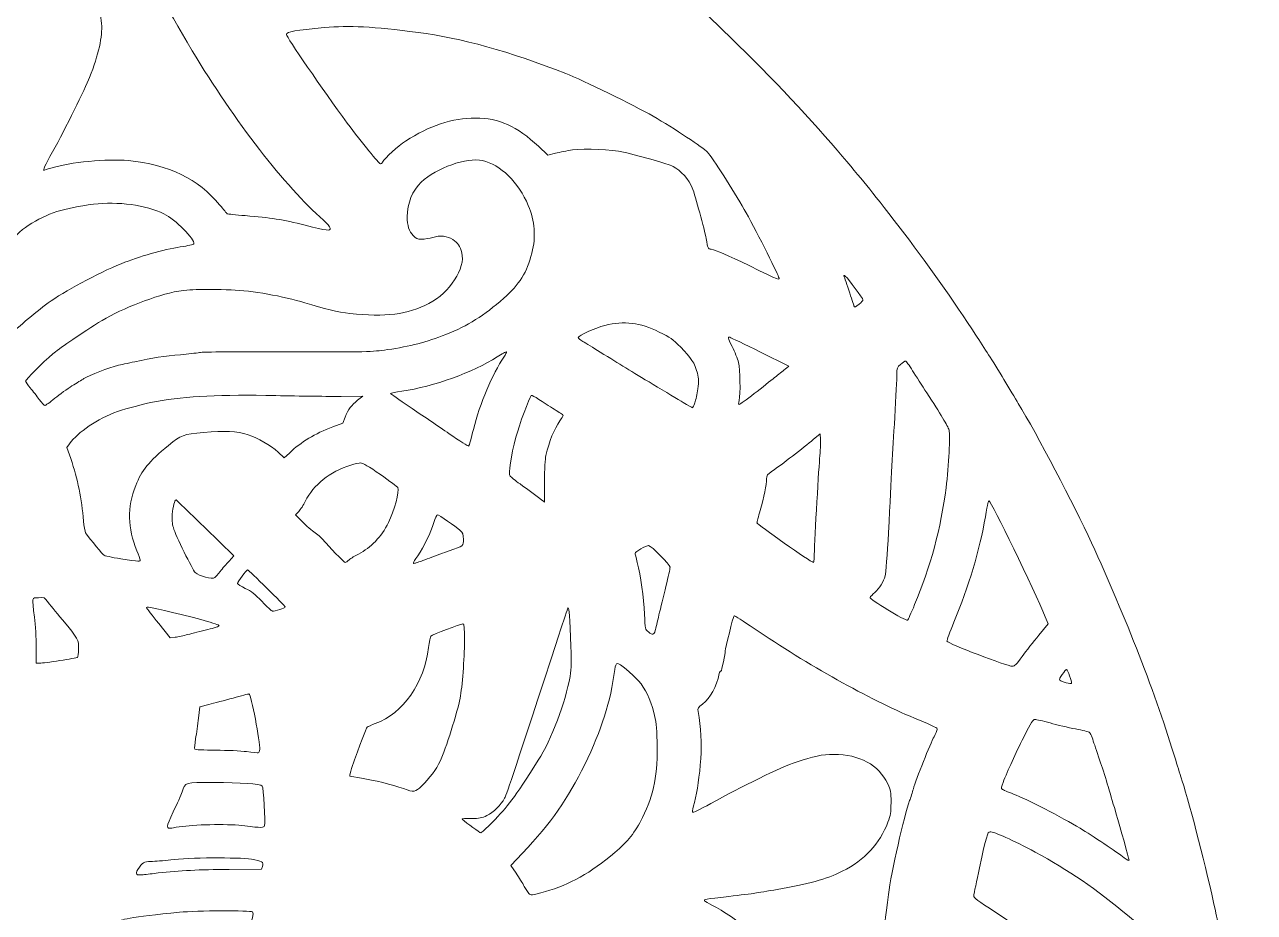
# Model space of a CAD drawing. Header units: inches. Extents: x -41.6 to -30.4, y 24.1 to 25.5.
# Drawn here: x -37.4205 to -36.9311, y 24.958 to 25.3112 of the extents above; entities that cross this region are included whole.
import ezdxf

# ---------------------------------------------------------------- set-up
doc = ezdxf.new("R2010")
doc.units = ezdxf.units.IN
doc.header["$MEASUREMENT"] = 0
doc.layers.add('Baseball', color=7, linetype='Continuous')

msp = doc.modelspace()

# ---------------------------------------------------------------- linework, layer by layer
at = {"layer": 'Baseball', "lineweight": 0}
for points, knots in [([(-36.9321, 24.84749), (-36.93275, 24.86255), (-36.93523, 24.89047), (-36.93698, 24.90232), (-36.93731, 24.90452), (-36.93806, 24.90993), (-36.93867, 24.91434), (-36.93927, 24.91875), (-36.94023, 24.92501), (-36.94081, 24.92826), (-36.94139, 24.93151), (-36.94233, 24.93682), (-36.9429, 24.94007), (-36.94347, 24.94332), (-36.94433, 24.94778), (-36.94481, 24.94998), (-36.9453, 24.95219), (-36.94614, 24.95608), (-36.94669, 24.95863), (-36.95026, 24.9753), (-36.95649, 24.99964), (-36.95997, 25.01051), (-36.96042, 25.0119), (-36.96153, 25.01551), (-36.96245, 25.01852), (-36.97018, 25.044), (-36.98243, 25.07563), (-36.99594, 25.10497), (-37.00284, 25.11996), (-37.01785, 25.14852), (-37.02511, 25.16045), (-37.02631, 25.16242), (-37.02887, 25.16669), (-37.03081, 25.16994), (-37.03274, 25.17319), (-37.0355, 25.17765), (-37.03693, 25.17985), (-37.03837, 25.18206), (-37.04065, 25.18557), (-37.04199, 25.18766), (-37.05031, 25.2006), (-37.06252, 25.21784), (-37.07213, 25.23021), (-37.08561, 25.24758), (-37.08578, 25.24779), (-37.0972, 25.26119), (-37.1098, 25.27597), (-37.12607, 25.29307), (-37.1428, 25.30912), (-37.15484, 25.32067), (-37.15651, 25.32222), (-37.16035, 25.32543), (-37.16211, 25.3269), (-37.16525, 25.32963), (-37.16734, 25.33148), (-37.18361, 25.34599), (-37.20971, 25.36609), (-37.2318, 25.38114), (-37.23894, 25.38601), (-37.2582, 25.3983), (-37.26385, 25.40159), (-37.26664, 25.40322), (-37.27005, 25.40521), (-37.27144, 25.40603), (-37.27897, 25.41045), (-37.28948, 25.41632), (-37.29209, 25.41757), (-37.29372, 25.41835), (-37.29668, 25.41987), (-37.29865, 25.42093), (-37.30443, 25.42406), (-37.32209, 25.43287), (-37.32712, 25.43514), (-37.32967, 25.43629), (-37.33451, 25.43847), (-37.33787, 25.43998), (-37.34825, 25.44466), (-37.37395, 25.45491), (-37.3868, 25.45951), (-37.41537, 25.46972), (-37.45384, 25.48029), (-37.48191, 25.48565), (-37.48446, 25.48614), (-37.48779, 25.48681), (-37.48929, 25.48714), (-37.49908, 25.48931), (-37.53171, 25.49398), (-37.54813, 25.49557), (-37.58708, 25.49932), (-37.62759, 25.49982), (-37.66617, 25.49703), (-37.67773, 25.4962), (-37.68276, 25.49574), (-37.68943, 25.49493), (-37.69129, 25.4947), (-37.69527, 25.49422), (-37.69829, 25.49386), (-37.71063, 25.49239), (-37.72598, 25.49012), (-37.73119, 25.48901), (-37.73327, 25.48856), (-37.73688, 25.4879), (-37.7392, 25.48754), (-37.75801, 25.4846), (-37.79396, 25.47579), (-37.81871, 25.46806), (-37.82578, 25.46585), (-37.84342, 25.45987), (-37.84929, 25.45769), (-37.85207, 25.45666), (-37.85653, 25.45502), (-37.8592, 25.45405), (-37.86186, 25.45308), (-37.86557, 25.45164), (-37.86742, 25.45086), (-37.86928, 25.45008), (-37.8745, 25.44793), (-37.87902, 25.44608), (-37.88354, 25.44423), (-37.89019, 25.44135), (-37.89378, 25.43968), (-37.89738, 25.43801), (-37.90146, 25.43616), (-37.90285, 25.43558), (-37.91064, 25.43233), (-37.94209, 25.41626), (-37.9522, 25.41037), (-37.95429, 25.40915), (-37.95789, 25.40705), (-37.96021, 25.4057), (-37.96963, 25.40022), (-37.97462, 25.39715), (-37.987, 25.38923), (-37.99191, 25.38608), (-38.00994, 25.37389), (-38.01308, 25.3716), (-38.04897, 25.34535), (-38.07581, 25.32238), (-38.10363, 25.29411), (-38.11602, 25.28151), (-38.13241, 25.26344), (-38.14071, 25.25324), (-38.14232, 25.25127), (-38.14452, 25.24862), (-38.1456, 25.24734), (-38.14842, 25.24403), (-38.15881, 25.23063), (-38.16525, 25.222), (-38.17457, 25.20952), (-38.18774, 25.19028), (-38.19476, 25.1789), (-38.19594, 25.17699), (-38.19819, 25.17334), (-38.19978, 25.17079), (-38.20136, 25.16823), (-38.20397, 25.16387), (-38.20559, 25.16108), (-38.2314, 25.1166), (-38.24988, 25.07566), (-38.26528, 25.02886), (-38.27083, 25.01196), (-38.27294, 25.00494), (-38.2778, 24.9871), (-38.27912, 24.98229), (-38.28432, 24.95958), (-38.28622, 24.9504), (-38.2878, 24.94274), (-38.28834, 24.93974), (-38.29008, 24.9291), (-38.29064, 24.92562), (-38.29139, 24.92126), (-38.29173, 24.9194), (-38.29207, 24.91755), (-38.29256, 24.91432), (-38.29282, 24.91223), (-38.29307, 24.91014), (-38.29363, 24.90578), (-38.29406, 24.90253), (-38.29528, 24.89338), (-38.29626, 24.88486), (-38.29678, 24.87891), (-38.2969, 24.87752), (-38.29721, 24.8741), (-38.29745, 24.87132), (-38.29989, 24.84346), (-38.30045, 24.80768), (-38.29889, 24.77895), (-38.29833, 24.76864), (-38.29812, 24.76581), (-38.29701, 24.75259), (-38.29582, 24.73857), (-38.29204, 24.70956), (-38.29024, 24.70071), (-38.29003, 24.69966), (-38.28947, 24.69653), (-38.28899, 24.69375), (-38.28714, 24.68305), (-38.28379, 24.66679), (-38.28137, 24.65684), (-38.27896, 24.64696), (-38.27758, 24.64145), (-38.27696, 24.63934), (-38.27663, 24.63818), (-38.27558, 24.63438), (-38.27463, 24.6309), (-38.27001, 24.6139), (-38.26212, 24.59008), (-38.25368, 24.56764), (-38.25094, 24.56035), (-38.24312, 24.54182), (-38.23785, 24.5301), (-38.23582, 24.5256), (-38.22249, 24.4986), (-38.2193, 24.49256), (-38.21665, 24.48753), (-38.21122, 24.47785), (-38.20841, 24.47316), (-38.2073, 24.4713), (-38.20537, 24.46798), (-38.20411, 24.46578), (-38.19699, 24.45331), (-38.18174, 24.42996), (-38.17178, 24.4163), (-38.15669, 24.39558), (-38.14748, 24.38389), (-38.13325, 24.36733), (-38.11296, 24.34373), (-38.08533, 24.31615), (-38.06233, 24.29652), (-38.06022, 24.29472), (-38.05688, 24.29186), (-38.0549, 24.29017), (-38.05192, 24.2876), (-38.04182, 24.27952), (-38.03129, 24.27125), (-38.03002, 24.27025), (-38.02661, 24.26769), (-38.0237, 24.26556), (-38.0208, 24.26343), (-38.01747, 24.26096), (-38.01631, 24.26007), (-38.00922, 24.2546), (-37.98241, 24.2368), (-37.97181, 24.23052), (-37.96984, 24.22935), (-37.96491, 24.22642), (-37.96085, 24.224), (-37.95423, 24.22006), (-37.94654, 24.21575), (-37.93596, 24.21004), (-37.93083, 24.20727), (-37.90658, 24.19525), (-37.90159, 24.19299), (-37.87952, 24.18303), (-37.85459, 24.1731), (-37.83811, 24.16771), (-37.83567, 24.16691), (-37.83216, 24.16572), (-37.83031, 24.16507), (-37.81083, 24.15821), (-37.7781, 24.14951), (-37.75017, 24.14376), (-37.74177, 24.14204), (-37.71422, 24.13738), (-37.70778, 24.1366), (-37.67808, 24.133), (-37.66439, 24.13184), (-37.63882, 24.13075), (-37.63882, 24.13075), (-37.63882, 24.13075), (-37.63882, 24.13075), (-37.63719, 24.13068), (-37.62761, 24.13059), (-37.61752, 24.13055), (-37.5987, 24.13047), (-37.57781, 24.13116), (-37.56353, 24.13234), (-37.54427, 24.13392), (-37.52095, 24.13669), (-37.50827, 24.1389), (-37.50421, 24.13961), (-37.49824, 24.14064), (-37.49499, 24.1412), (-37.46806, 24.14583), (-37.43339, 24.15441), (-37.40726, 24.16292), (-37.40239, 24.1645), (-37.3966, 24.16637), (-37.39439, 24.16706), (-37.38728, 24.1693), (-37.36135, 24.17919), (-37.35264, 24.18298), (-37.35066, 24.18383), (-37.34734, 24.18525), (-37.34526, 24.18613), (-37.32311, 24.19543), (-37.28989, 24.21224), (-37.26912, 24.22463), (-37.25674, 24.23202), (-37.25042, 24.23599), (-37.23622, 24.24528), (-37.22746, 24.25101), (-37.20662, 24.26592), (-37.19826, 24.27244), (-37.19513, 24.27488), (-37.19181, 24.27744), (-37.19088, 24.27813), (-37.18694, 24.28106), (-37.16522, 24.29936), (-37.15946, 24.30461), (-37.15473, 24.30891), (-37.15301, 24.31054), (-37.13985, 24.32311), (-37.12198, 24.34019), (-37.10513, 24.35827), (-37.09048, 24.3761), (-37.0884, 24.37862), (-37.08518, 24.38253), (-37.08333, 24.38478), (-37.08147, 24.38702), (-37.07887, 24.39027), (-37.07754, 24.392), (-37.06959, 24.40232), (-37.06623, 24.40676), (-37.0649, 24.4087), (-37.06408, 24.4099), (-37.06275, 24.4117), (-37.06194, 24.4127), (-37.06042, 24.4146), (-37.0517, 24.42706), (-37.04734, 24.43357), (-37.03871, 24.44646), (-37.03357, 24.45469), (-37.02358, 24.47168), (-37.00973, 24.49524), (-36.9943, 24.52641), (-36.98381, 24.55203), (-36.98296, 24.55412), (-36.98162, 24.55734), (-36.98083, 24.5592), (-36.97612, 24.57035), (-36.96675, 24.59667), (-36.96228, 24.61129), (-36.95459, 24.63647), (-36.94772, 24.66378), (-36.94377, 24.68489), (-36.94045, 24.70263), (-36.93758, 24.72101), (-36.93633, 24.73255), (-36.93613, 24.73441), (-36.93558, 24.73925), (-36.9351, 24.74331), (-36.93378, 24.75466), (-36.93223, 24.77738), (-36.93166, 24.7935), (-36.93115, 24.80808), (-36.93132, 24.82945), (-36.9321, 24.84749)], [0, 0, 0, 0, 1, 1, 1, 2, 2, 2, 3, 3, 3, 4, 4, 4, 5, 5, 5, 6, 6, 6, 7, 7, 7, 8, 8, 8, 9, 9, 9, 10, 10, 10, 11, 11, 11, 12, 12, 12, 13, 13, 13, 14, 14, 14, 15, 15, 15, 16, 16, 16, 17, 17, 17, 18, 18, 18, 19, 19, 19, 20, 20, 20, 21, 21, 21, 22, 22, 22, 23, 23, 23, 24, 24, 24, 25, 25, 25, 26, 26, 26, 27, 27, 27, 28, 28, 28, 29, 29, 29, 30, 30, 30, 31, 31, 31, 32, 32, 32, 33, 33, 33, 34, 34, 34, 35, 35, 35, 36, 36, 36, 37, 37, 37, 38, 38, 38, 39, 39, 39, 40, 40, 40, 41, 41, 41, 42, 42, 42, 43, 43, 43, 44, 44, 44, 45, 45, 45, 46, 46, 46, 47, 47, 47, 48, 48, 48, 49, 49, 49, 50, 50, 50, 51, 51, 51, 52, 52, 52, 53, 53, 53, 54, 54, 54, 55, 55, 55, 56, 56, 56, 57, 57, 57, 58, 58, 58, 59, 59, 59, 60, 60, 60, 61, 61, 61, 62, 62, 62, 63, 63, 63, 64, 64, 64, 65, 65, 65, 66, 66, 66, 67, 67, 67, 68, 68, 68, 69, 69, 69, 70, 70, 70, 71, 71, 71, 72, 72, 72, 73, 73, 73, 74, 74, 74, 75, 75, 75, 76, 76, 76, 77, 77, 77, 78, 78, 78, 79, 79, 79, 80, 80, 80, 81, 81, 81, 82, 82, 82, 83, 83, 83, 84, 84, 84, 85, 85, 85, 86, 86, 86, 87, 87, 87, 88, 88, 88, 89, 89, 89, 90, 90, 90, 91, 91, 91, 92, 92, 92, 93, 93, 93, 94, 94, 94, 95, 95, 95, 96, 96, 96, 97, 97, 97, 98, 98, 98, 99, 99, 99, 100, 100, 100, 101, 101, 101, 102, 102, 102, 103, 103, 103, 104, 104, 104, 105, 105, 105, 106, 106, 106, 107, 107, 107, 108, 108, 108, 109, 109, 109, 110, 110, 110, 111, 111, 111, 112, 112, 112, 113, 113, 113, 114, 114, 114, 115, 115, 115, 116, 116, 116, 117, 117, 117, 118, 118, 118, 119, 119, 119, 119]), ([(-37.30891, 25.23135), (-37.31779, 25.23362), (-37.32268, 25.2344), (-37.33271, 25.23517), (-37.33647, 25.23545), (-37.3397, 25.2358), (-37.33988, 25.23593), (-37.34006, 25.23606), (-37.34144, 25.23765), (-37.34294, 25.23948), (-37.35145, 25.24978), (-37.36314, 25.25544), (-37.37932, 25.25708), (-37.38746, 25.25791), (-37.40259, 25.25644), (-37.41008, 25.25409), (-37.41154, 25.25363), (-37.41279, 25.25325), (-37.41285, 25.25325), (-37.4133, 25.25323), (-37.41248, 25.25497), (-37.40938, 25.26061), (-37.40436, 25.26976), (-37.39647, 25.28564), (-37.3947, 25.29015), (-37.39107, 25.29941), (-37.38951, 25.30635), (-37.38988, 25.3116), (-37.39121, 25.33089), (-37.40676, 25.33862), (-37.42335, 25.32825), (-37.43171, 25.32302), (-37.43745, 25.31408), (-37.44081, 25.30104), (-37.44249, 25.29451), (-37.44472, 25.28088), (-37.44616, 25.26837), (-37.44686, 25.26219), (-37.44747, 25.25835), (-37.44774, 25.25844), (-37.44798, 25.25851), (-37.44893, 25.25999), (-37.44987, 25.26171), (-37.45348, 25.26838), (-37.46024, 25.2774), (-37.46474, 25.28156), (-37.47529, 25.29129), (-37.48742, 25.29641), (-37.50145, 25.29705), (-37.50145, 25.29705), (-37.50749, 25.29732), (-37.50749, 25.29732), (-37.50749, 25.29732), (-37.50921, 25.29916), (-37.50921, 25.29916), (-37.51169, 25.30182), (-37.52037, 25.3094), (-37.52589, 25.31373), (-37.5285, 25.31577), (-37.53073, 25.3176), (-37.53085, 25.3178), (-37.53097, 25.31799), (-37.52978, 25.31898), (-37.52821, 25.32), (-37.52664, 25.32101), (-37.52374, 25.32337), (-37.52177, 25.32524), (-37.52177, 25.32524), (-37.51818, 25.32864), (-37.51818, 25.32864), (-37.51818, 25.32864), (-37.50869, 25.32824), (-37.50869, 25.32824), (-37.49846, 25.3278), (-37.47678, 25.32809), (-37.46926, 25.32876), (-37.45091, 25.3304), (-37.44065, 25.33196), (-37.42628, 25.33532), (-37.4102, 25.33908), (-37.39456, 25.3444), (-37.38396, 25.34972), (-37.38182, 25.3508), (-37.37999, 25.35159), (-37.37989, 25.35149), (-37.37979, 25.35139), (-37.37854, 25.34856), (-37.37711, 25.34519), (-37.3713, 25.33149), (-37.36486, 25.3192), (-37.35384, 25.30081), (-37.33702, 25.27276), (-37.3168, 25.24663), (-37.30166, 25.23342), (-37.3002, 25.23214), (-37.29897, 25.23072), (-37.29893, 25.23026), (-37.29893, 25.23026), (-37.29893, 25.23026), (-37.29893, 25.23026), (-37.29882, 25.22896), (-37.30013, 25.2291), (-37.30891, 25.23135)], [0, 0, 0, 0, 1, 1, 1, 2, 2, 2, 3, 3, 3, 4, 4, 4, 5, 5, 5, 6, 6, 6, 7, 7, 7, 8, 8, 8, 9, 9, 9, 10, 10, 10, 11, 11, 11, 12, 12, 12, 13, 13, 13, 14, 14, 14, 15, 15, 15, 16, 16, 16, 17, 17, 17, 18, 18, 18, 19, 19, 19, 20, 20, 20, 21, 21, 21, 22, 22, 22, 23, 23, 23, 24, 24, 24, 25, 25, 25, 26, 26, 26, 27, 27, 27, 28, 28, 28, 29, 29, 29, 30, 30, 30, 31, 31, 31, 32, 32, 32, 33, 33, 33, 34, 34, 34, 34]), ([(-37.14885, 25.26048), (-37.14672, 25.25806), (-37.13851, 25.24531), (-37.13415, 25.23764), (-37.13038, 25.231), (-37.12109, 25.21275), (-37.12047, 25.21075), (-37.12047, 25.21075), (-37.12047, 25.21075), (-37.12047, 25.21075), (-37.12002, 25.2093), (-37.11942, 25.20907), (-37.13225, 25.21529), (-37.14087, 25.21946), (-37.14526, 25.22136), (-37.14735, 25.2218), (-37.14867, 25.22209), (-37.14862, 25.22198), (-37.14934, 25.22604), (-37.15001, 25.22978), (-37.15359, 25.24295), (-37.15485, 25.24628), (-37.15599, 25.24931), (-37.15955, 25.25327), (-37.16247, 25.25475), (-37.16439, 25.25572), (-37.17525, 25.25887), (-37.18224, 25.26048), (-37.18686, 25.26154), (-37.19753, 25.26197), (-37.20255, 25.2613), (-37.20456, 25.26103), (-37.20757, 25.26046), (-37.20924, 25.26002), (-37.20924, 25.26002), (-37.21227, 25.25922), (-37.21227, 25.25922), (-37.21227, 25.25922), (-37.21605, 25.26276), (-37.21605, 25.26276), (-37.22457, 25.27073), (-37.23195, 25.27405), (-37.24107, 25.27402), (-37.25037, 25.274), (-37.2596, 25.27095), (-37.26891, 25.26485), (-37.272, 25.26282), (-37.27713, 25.25812), (-37.27806, 25.25646), (-37.27827, 25.25608), (-37.27867, 25.25577), (-37.27896, 25.25577), (-37.27952, 25.25577), (-37.28633, 25.26418), (-37.29212, 25.27201), (-37.3019, 25.28527), (-37.31636, 25.30629), (-37.31636, 25.30727), (-37.31636, 25.30831), (-37.3125, 25.30901), (-37.30118, 25.31001), (-37.29131, 25.31088), (-37.28213, 25.31041), (-37.26389, 25.30808), (-37.24716, 25.30594), (-37.22728, 25.30041), (-37.20522, 25.29175), (-37.1984, 25.28907), (-37.17813, 25.27916), (-37.17043, 25.27473), (-37.16212, 25.26996), (-37.15034, 25.26218), (-37.14885, 25.26048)], [0, 0, 0, 0, 1, 1, 1, 2, 2, 2, 3, 3, 3, 4, 4, 4, 5, 5, 5, 6, 6, 6, 7, 7, 7, 8, 8, 8, 9, 9, 9, 10, 10, 10, 11, 11, 11, 12, 12, 12, 13, 13, 13, 14, 14, 14, 15, 15, 15, 16, 16, 16, 17, 17, 17, 18, 18, 18, 19, 19, 19, 20, 20, 20, 21, 21, 21, 22, 22, 22, 23, 23, 23, 24, 24, 24, 24]), ([(-37.24655, 25.22044), (-37.2472, 25.22299), (-37.24812, 25.22433), (-37.25016, 25.22568), (-37.25232, 25.22711), (-37.25514, 25.2274), (-37.25814, 25.22651), (-37.25939, 25.22613), (-37.26136, 25.22583), (-37.26251, 25.22583), (-37.26433, 25.22583), (-37.26476, 25.22601), (-37.26593, 25.22724), (-37.26758, 25.229), (-37.26827, 25.23123), (-37.26827, 25.23473), (-37.26827, 25.24005), (-37.26618, 25.24517), (-37.26269, 25.24847), (-37.25655, 25.25427), (-37.2447, 25.25844), (-37.23828, 25.25707), (-37.23123, 25.25556), (-37.22394, 25.24841), (-37.2201, 25.23925), (-37.21748, 25.23298), (-37.21701, 25.22682), (-37.21867, 25.22029), (-37.22063, 25.21256), (-37.22354, 25.20789), (-37.22989, 25.20229), (-37.23767, 25.19543), (-37.2442, 25.19135), (-37.25288, 25.1879), (-37.26059, 25.18485), (-37.26718, 25.18314), (-37.27608, 25.18187), (-37.2827, 25.18093), (-37.28346, 25.18091), (-37.3157, 25.18102), (-37.33577, 25.18109), (-37.34949, 25.18097), (-37.35092, 25.18072), (-37.35221, 25.18049), (-37.35564, 25.18011), (-37.35854, 25.17986), (-37.36464, 25.17936), (-37.36984, 25.17856), (-37.37668, 25.17708), (-37.37935, 25.1765), (-37.38248, 25.17582), (-37.38364, 25.17557), (-37.38647, 25.17496), (-37.39508, 25.17161), (-37.39692, 25.17041), (-37.39774, 25.16987), (-37.39989, 25.16853), (-37.4017, 25.16742), (-37.40352, 25.16632), (-37.40659, 25.1641), (-37.40853, 25.16251), (-37.40853, 25.16251), (-37.40853, 25.16251), (-37.40853, 25.16251), (-37.41046, 25.16091), (-37.41224, 25.15961), (-37.41249, 25.15961), (-37.41273, 25.15961), (-37.41372, 25.1607), (-37.4147, 25.16203), (-37.41568, 25.16337), (-37.4173, 25.16543), (-37.4183, 25.16661), (-37.4193, 25.1678), (-37.42012, 25.16904), (-37.42012, 25.16936), (-37.42012, 25.17002), (-37.41342, 25.17674), (-37.40931, 25.1802), (-37.40707, 25.18209), (-37.39957, 25.18721), (-37.39109, 25.19263), (-37.38372, 25.19735), (-37.37051, 25.2027), (-37.36103, 25.20481), (-37.35656, 25.2058), (-37.34955, 25.20606), (-37.3383, 25.20565), (-37.33002, 25.20534), (-37.31769, 25.20317), (-37.30898, 25.20047), (-37.30131, 25.1981), (-37.2957, 25.19679), (-37.29114, 25.19629), (-37.27686, 25.19474), (-37.26818, 25.19583), (-37.25963, 25.20023), (-37.25135, 25.20451), (-37.245, 25.21432), (-37.24655, 25.22044)], [0, 0, 0, 0, 1, 1, 1, 2, 2, 2, 3, 3, 3, 4, 4, 4, 5, 5, 5, 6, 6, 6, 7, 7, 7, 8, 8, 8, 9, 9, 9, 10, 10, 10, 11, 11, 11, 12, 12, 12, 13, 13, 13, 14, 14, 14, 15, 15, 15, 16, 16, 16, 17, 17, 17, 18, 18, 18, 19, 19, 19, 20, 20, 20, 21, 21, 21, 22, 22, 22, 23, 23, 23, 24, 24, 24, 25, 25, 25, 26, 26, 26, 27, 27, 27, 28, 28, 28, 29, 29, 29, 30, 30, 30, 31, 31, 31, 32, 32, 32, 33, 33, 33, 33]), ([(-37.42813, 25.186), (-37.43056, 25.18355), (-37.43284, 25.18155), (-37.43319, 25.18156), (-37.43354, 25.18158), (-37.43478, 25.18225), (-37.43594, 25.18307), (-37.4371, 25.18388), (-37.43941, 25.1853), (-37.44107, 25.18623), (-37.44273, 25.18715), (-37.44432, 25.18818), (-37.4446, 25.18852), (-37.4457, 25.18985), (-37.44217, 25.20105), (-37.43843, 25.20808), (-37.43385, 25.2167), (-37.42462, 25.22777), (-37.41912, 25.23124), (-37.41128, 25.2362), (-37.40507, 25.23822), (-37.39313, 25.23972), (-37.38346, 25.24093), (-37.3723, 25.23941), (-37.36508, 25.23589), (-37.36075, 25.23378), (-37.35256, 25.22561), (-37.35318, 25.22402), (-37.3533, 25.2237), (-37.35543, 25.22318), (-37.3586, 25.22271), (-37.36517, 25.22172), (-37.37507, 25.21892), (-37.38205, 25.21607), (-37.39163, 25.21215), (-37.40496, 25.205), (-37.41119, 25.20043), (-37.4166, 25.19647), (-37.42397, 25.19019), (-37.42813, 25.186), (-37.42813, 25.186), (-37.42813, 25.186), (-37.42813, 25.186)], [0, 0, 0, 0, 1, 1, 1, 2, 2, 2, 3, 3, 3, 4, 4, 4, 5, 5, 5, 6, 6, 6, 7, 7, 7, 8, 8, 8, 9, 9, 9, 10, 10, 10, 11, 11, 11, 12, 12, 12, 13, 13, 13, 14, 14, 14, 14]), ([(-37.09381, 25.21102), (-37.09275, 25.21014), (-37.08691, 25.20221), (-37.08691, 25.20165), (-37.08691, 25.20138), (-37.08757, 25.20063), (-37.08837, 25.19999), (-37.08837, 25.19999), (-37.08837, 25.19999), (-37.08837, 25.19999), (-37.09001, 25.19869), (-37.09024, 25.19862), (-37.09049, 25.19936), (-37.09059, 25.19965), (-37.09153, 25.20243), (-37.09259, 25.20554), (-37.09364, 25.20865), (-37.09451, 25.21128), (-37.09451, 25.21139), (-37.09451, 25.2115), (-37.09419, 25.21133), (-37.09381, 25.21102)], [0, 0, 0, 0, 1, 1, 1, 2, 2, 2, 3, 3, 3, 4, 4, 4, 5, 5, 5, 6, 6, 6, 7, 7, 7, 7]), ([(-37.15844, 25.16079), (-37.16028, 25.16191), (-37.16567, 25.16516), (-37.17043, 25.16802), (-37.17941, 25.17342), (-37.18334, 25.17582), (-37.19152, 25.18092), (-37.19418, 25.18258), (-37.19728, 25.18446), (-37.19839, 25.18509), (-37.19951, 25.18573), (-37.20035, 25.18645), (-37.20027, 25.18669), (-37.19997, 25.1876), (-37.19356, 25.19046), (-37.18958, 25.19147), (-37.18193, 25.19341), (-37.1757, 25.19266), (-37.168, 25.18888), (-37.16365, 25.18674), (-37.16262, 25.18601), (-37.15943, 25.18283), (-37.15533, 25.17873), (-37.15385, 25.17643), (-37.15283, 25.17253), (-37.1522, 25.17015), (-37.15218, 25.16934), (-37.15262, 25.16625), (-37.15291, 25.1643), (-37.15344, 25.16181), (-37.15381, 25.16073), (-37.15381, 25.16073), (-37.15381, 25.16073), (-37.15381, 25.16073), (-37.15418, 25.15965), (-37.15462, 25.15876), (-37.15479, 25.15876), (-37.15496, 25.15876), (-37.15661, 25.15968), (-37.15844, 25.16079)], [0, 0, 0, 0, 1, 1, 1, 2, 2, 2, 3, 3, 3, 4, 4, 4, 5, 5, 5, 6, 6, 6, 7, 7, 7, 8, 8, 8, 9, 9, 9, 10, 10, 10, 11, 11, 11, 12, 12, 12, 13, 13, 13, 13]), ([(-37.11793, 25.17409), (-37.11877, 25.17343), (-37.12064, 25.17195), (-37.12208, 25.17079), (-37.12351, 25.16963), (-37.12718, 25.16673), (-37.13022, 25.16435), (-37.13022, 25.16435), (-37.13022, 25.16435), (-37.13022, 25.16435), (-37.13326, 25.16198), (-37.13594, 25.16003), (-37.13617, 25.16003), (-37.13644, 25.16003), (-37.13646, 25.16059), (-37.13623, 25.16161), (-37.13561, 25.16427), (-37.13577, 25.17405), (-37.13647, 25.17678), (-37.13682, 25.17812), (-37.13796, 25.18099), (-37.139, 25.18315), (-37.14073, 25.18674), (-37.14081, 25.18705), (-37.13996, 25.18678), (-37.13945, 25.18662), (-37.13394, 25.18397), (-37.12771, 25.18089), (-37.12771, 25.18089), (-37.11639, 25.17529), (-37.11639, 25.17529), (-37.11639, 25.17529), (-37.11793, 25.17409), (-37.11793, 25.17409)], [0, 0, 0, 0, 1, 1, 1, 2, 2, 2, 3, 3, 3, 4, 4, 4, 5, 5, 5, 6, 6, 6, 7, 7, 7, 8, 8, 8, 9, 9, 9, 10, 10, 10, 11, 11, 11, 11]), ([(-37.25163, 25.14842), (-37.2558, 25.1513), (-37.26279, 25.15606), (-37.26716, 25.15898), (-37.27153, 25.16191), (-37.27503, 25.16438), (-37.27494, 25.16448), (-37.27485, 25.16457), (-37.27279, 25.16494), (-37.27037, 25.1653), (-37.25757, 25.16722), (-37.24217, 25.17279), (-37.23248, 25.179), (-37.23057, 25.18023), (-37.22891, 25.18112), (-37.22878, 25.18099), (-37.22866, 25.18086), (-37.22911, 25.17994), (-37.2298, 25.17893), (-37.23431, 25.17233), (-37.23938, 25.16029), (-37.24194, 25.15012), (-37.24281, 25.14664), (-37.24364, 25.14365), (-37.24379, 25.14349), (-37.24393, 25.14332), (-37.24746, 25.14554), (-37.25163, 25.14842)], [0, 0, 0, 0, 1, 1, 1, 2, 2, 2, 3, 3, 3, 4, 4, 4, 5, 5, 5, 6, 6, 6, 7, 7, 7, 8, 8, 8, 9, 9, 9, 9]), ([(-37.08219, 25.08529), (-37.08031, 25.08699), (-37.07877, 25.08946), (-37.07807, 25.09191), (-37.0778, 25.09284), (-37.07722, 25.10053), (-37.07678, 25.10899), (-37.07547, 25.1339), (-37.07516, 25.13964), (-37.07427, 25.15497), (-37.07381, 25.16297), (-37.07342, 25.17069), (-37.07342, 25.17211), (-37.07342, 25.17455), (-37.07333, 25.17478), (-37.07193, 25.17601), (-37.07111, 25.17673), (-37.07024, 25.17732), (-37.07001, 25.17732), (-37.06978, 25.17732), (-37.0685, 25.1756), (-37.06718, 25.17349), (-37.06585, 25.17138), (-37.06332, 25.16744), (-37.06155, 25.16474), (-37.05603, 25.1563), (-37.05318, 25.15151), (-37.05267, 25.14981), (-37.05211, 25.14794), (-37.05274, 25.13578), (-37.05386, 25.12692), (-37.05586, 25.11101), (-37.06007, 25.09533), (-37.06635, 25.08041), (-37.06635, 25.08041), (-37.06635, 25.08041), (-37.06635, 25.08041), (-37.06774, 25.0771), (-37.06901, 25.07432), (-37.06917, 25.07422), (-37.06993, 25.07375), (-37.08454, 25.08267), (-37.08412, 25.08336), (-37.08397, 25.0836), (-37.0831, 25.08447), (-37.08219, 25.08529)], [0, 0, 0, 0, 1, 1, 1, 2, 2, 2, 3, 3, 3, 4, 4, 4, 5, 5, 5, 6, 6, 6, 7, 7, 7, 8, 8, 8, 9, 9, 9, 10, 10, 10, 11, 11, 11, 12, 12, 12, 13, 13, 13, 14, 14, 14, 15, 15, 15, 15]), ([(-37.28804, 25.16173), (-37.29055, 25.15975), (-37.29173, 25.15814), (-37.293, 25.15501), (-37.293, 25.15501), (-37.29396, 25.15265), (-37.29396, 25.15265), (-37.29396, 25.15265), (-37.29789, 25.15115), (-37.29789, 25.15115), (-37.30522, 25.14834), (-37.31034, 25.14525), (-37.31517, 25.14073), (-37.31517, 25.14073), (-37.31719, 25.13884), (-37.31719, 25.13884), (-37.31719, 25.13884), (-37.31958, 25.14103), (-37.31958, 25.14103), (-37.32273, 25.1439), (-37.32761, 25.14673), (-37.33162, 25.148), (-37.33609, 25.14942), (-37.34097, 25.14968), (-37.34931, 25.14893), (-37.35739, 25.1482), (-37.35836, 25.14784), (-37.36325, 25.14379), (-37.37123, 25.13718), (-37.37396, 25.13383), (-37.3763, 25.12779), (-37.37973, 25.11891), (-37.3796, 25.11095), (-37.37585, 25.10186), (-37.37515, 25.10015), (-37.37457, 25.0985), (-37.37457, 25.09818), (-37.37457, 25.09748), (-37.37454, 25.09748), (-37.38231, 25.09866), (-37.38592, 25.09921), (-37.3888, 25.09986), (-37.38912, 25.10019), (-37.39089, 25.10205), (-37.39581, 25.1081), (-37.39627, 25.109), (-37.39657, 25.10957), (-37.39694, 25.11166), (-37.3971, 25.11363), (-37.39783, 25.12266), (-37.39936, 25.13016), (-37.40218, 25.1385), (-37.40218, 25.1385), (-37.40367, 25.1429), (-37.40367, 25.1429), (-37.40367, 25.1429), (-37.40262, 25.14442), (-37.40262, 25.14442), (-37.39941, 25.14906), (-37.39148, 25.15437), (-37.38351, 25.15724), (-37.38012, 25.15845), (-37.37201, 25.16056), (-37.36803, 25.16126), (-37.35607, 25.16337), (-37.34231, 25.16403), (-37.32058, 25.16357), (-37.31095, 25.16336), (-37.29923, 25.16323), (-37.29452, 25.16328), (-37.29452, 25.16328), (-37.28596, 25.16337), (-37.28596, 25.16337), (-37.28596, 25.16337), (-37.28804, 25.16173), (-37.28804, 25.16173)], [0, 0, 0, 0, 1, 1, 1, 2, 2, 2, 3, 3, 3, 4, 4, 4, 5, 5, 5, 6, 6, 6, 7, 7, 7, 8, 8, 8, 9, 9, 9, 10, 10, 10, 11, 11, 11, 12, 12, 12, 13, 13, 13, 14, 14, 14, 15, 15, 15, 16, 16, 16, 17, 17, 17, 18, 18, 18, 19, 19, 19, 20, 20, 20, 21, 21, 21, 22, 22, 22, 23, 23, 23, 24, 24, 24, 25, 25, 25, 25]), ([(-37.20749, 25.15357), (-37.20993, 25.15), (-37.21173, 25.14557), (-37.21307, 25.13978), (-37.21341, 25.13835), (-37.21362, 25.13437), (-37.21364, 25.12935), (-37.21364, 25.12935), (-37.21364, 25.12935), (-37.21364, 25.12935), (-37.21364, 25.12488), (-37.21366, 25.12123), (-37.21366, 25.12123), (-37.21366, 25.1213), (-37.22085, 25.12663), (-37.22338, 25.12843), (-37.22525, 25.12976), (-37.22703, 25.13115), (-37.22733, 25.13152), (-37.22807, 25.13241), (-37.22701, 25.13953), (-37.22503, 25.14698), (-37.22372, 25.15195), (-37.21975, 25.16275), (-37.21895, 25.16356), (-37.21874, 25.16376), (-37.21741, 25.1631), (-37.21591, 25.16206), (-37.21444, 25.16103), (-37.21167, 25.15927), (-37.20976, 25.15813), (-37.20784, 25.157), (-37.20628, 25.1559), (-37.20628, 25.1557), (-37.20628, 25.1555), (-37.20682, 25.15454), (-37.20749, 25.15357)], [0, 0, 0, 0, 1, 1, 1, 2, 2, 2, 3, 3, 3, 4, 4, 4, 5, 5, 5, 6, 6, 6, 7, 7, 7, 8, 8, 8, 9, 9, 9, 10, 10, 10, 11, 11, 11, 12, 12, 12, 12]), ([(-37.104, 25.14836), (-37.104, 25.14836), (-37.10385, 25.14608), (-37.10385, 25.14608), (-37.10377, 25.14482), (-37.10391, 25.14142), (-37.10417, 25.13852), (-37.10469, 25.13267), (-37.10632, 25.10288), (-37.10632, 25.0994), (-37.10632, 25.0994), (-37.10632, 25.0994), (-37.10632, 25.0994), (-37.10632, 25.09818), (-37.10646, 25.0972), (-37.10663, 25.09721), (-37.10757, 25.09728), (-37.12909, 25.11236), (-37.12909, 25.11294), (-37.12909, 25.11321), (-37.12852, 25.11542), (-37.12782, 25.11785), (-37.12636, 25.12298), (-37.12529, 25.12824), (-37.12529, 25.13045), (-37.12529, 25.13184), (-37.12506, 25.13214), (-37.12287, 25.13365), (-37.11974, 25.13579), (-37.11026, 25.14308), (-37.10674, 25.14606), (-37.10674, 25.14606), (-37.104, 25.14836), (-37.104, 25.14836)], [0, 0, 0, 0, 1, 1, 1, 2, 2, 2, 3, 3, 3, 4, 4, 4, 5, 5, 5, 6, 6, 6, 7, 7, 7, 8, 8, 8, 9, 9, 9, 10, 10, 10, 11, 11, 11, 11]), ([(-37.27201, 25.12699), (-37.27128, 25.12568), (-37.27343, 25.11764), (-37.27574, 25.11305), (-37.27865, 25.10728), (-37.28265, 25.1031), (-37.2877, 25.10055), (-37.28901, 25.09989), (-37.29066, 25.09886), (-37.29137, 25.09826), (-37.29137, 25.09826), (-37.29137, 25.09826), (-37.29137, 25.09826), (-37.29208, 25.09767), (-37.29277, 25.09718), (-37.29291, 25.09718), (-37.29332, 25.09718), (-37.30001, 25.10399), (-37.3013, 25.10572), (-37.30194, 25.10658), (-37.30355, 25.10804), (-37.30488, 25.10895), (-37.30621, 25.10986), (-37.30852, 25.11186), (-37.31002, 25.11338), (-37.31002, 25.11338), (-37.31274, 25.11615), (-37.31274, 25.11615), (-37.31274, 25.11615), (-37.31143, 25.11753), (-37.31143, 25.11753), (-37.31071, 25.11829), (-37.30955, 25.12006), (-37.30885, 25.12146), (-37.30548, 25.12822), (-37.29931, 25.13314), (-37.29067, 25.13595), (-37.28918, 25.13644), (-37.28744, 25.13683), (-37.2868, 25.13683), (-37.28599, 25.13683), (-37.28356, 25.13538), (-37.27896, 25.13215), (-37.27529, 25.12958), (-37.27216, 25.12726), (-37.27201, 25.12699)], [0, 0, 0, 0, 1, 1, 1, 2, 2, 2, 3, 3, 3, 4, 4, 4, 5, 5, 5, 6, 6, 6, 7, 7, 7, 8, 8, 8, 9, 9, 9, 10, 10, 10, 11, 11, 11, 12, 12, 12, 13, 13, 13, 14, 14, 14, 15, 15, 15, 15]), ([(-37.33916, 25.09775), (-37.3402, 25.09663), (-37.34181, 25.09476), (-37.34273, 25.0936), (-37.34366, 25.09244), (-37.3446, 25.09135), (-37.34483, 25.09118), (-37.34483, 25.09118), (-37.34483, 25.09118), (-37.34483, 25.09118), (-37.34589, 25.09041), (-37.35103, 25.09172), (-37.35263, 25.09317), (-37.3537, 25.09414), (-37.36047, 25.10802), (-37.36135, 25.11105), (-37.36182, 25.11269), (-37.36195, 25.11426), (-37.36179, 25.11636), (-37.36155, 25.1193), (-37.36082, 25.12208), (-37.36029, 25.12206), (-37.36014, 25.12205), (-37.3549, 25.11704), (-37.34864, 25.11092), (-37.34864, 25.11092), (-37.33726, 25.0998), (-37.33726, 25.0998), (-37.33726, 25.0998), (-37.33916, 25.09775), (-37.33916, 25.09775)], [0, 0, 0, 0, 1, 1, 1, 2, 2, 2, 3, 3, 3, 4, 4, 4, 5, 5, 5, 6, 6, 6, 7, 7, 7, 8, 8, 8, 9, 9, 9, 10, 10, 10, 10]), ([(-37.03821, 25.11532), (-37.03725, 25.12109), (-37.03712, 25.12165), (-37.03671, 25.12165), (-37.036, 25.12165), (-37.01876, 25.08613), (-37.01435, 25.07559), (-37.01435, 25.07559), (-37.01317, 25.07277), (-37.01317, 25.07277), (-37.01317, 25.07277), (-37.01697, 25.06821), (-37.01697, 25.06821), (-37.01905, 25.0657), (-37.02203, 25.0619), (-37.02358, 25.05977), (-37.02584, 25.05664), (-37.02659, 25.05588), (-37.02744, 25.05589), (-37.0296, 25.0559), (-37.05311, 25.06491), (-37.05348, 25.06586), (-37.05359, 25.06615), (-37.05235, 25.06957), (-37.05071, 25.07346), (-37.04493, 25.08724), (-37.04033, 25.10265), (-37.03821, 25.11532)], [0, 0, 0, 0, 1, 1, 1, 2, 2, 2, 3, 3, 3, 4, 4, 4, 5, 5, 5, 6, 6, 6, 7, 7, 7, 8, 8, 8, 9, 9, 9, 9]), ([(-37.2641, 25.09983), (-37.26156, 25.10356), (-37.25898, 25.10886), (-37.25766, 25.11311), (-37.25713, 25.11479), (-37.25653, 25.11617), (-37.25632, 25.11617), (-37.25573, 25.11617), (-37.24889, 25.11148), (-37.24732, 25.11), (-37.24607, 25.10882), (-37.24593, 25.10844), (-37.24593, 25.10638), (-37.24593, 25.10373), (-37.24578, 25.10385), (-37.25162, 25.10181), (-37.25348, 25.10116), (-37.25699, 25.09986), (-37.25942, 25.09892), (-37.25942, 25.09892), (-37.25942, 25.09892), (-37.25942, 25.09892), (-37.26186, 25.09798), (-37.26439, 25.09709), (-37.26505, 25.09694), (-37.26624, 25.09668), (-37.26624, 25.09669), (-37.2641, 25.09983)], [0, 0, 0, 0, 1, 1, 1, 2, 2, 2, 3, 3, 3, 4, 4, 4, 5, 5, 5, 6, 6, 6, 7, 7, 7, 8, 8, 8, 9, 9, 9, 9]), ([(-37.1681, 25.07631), (-37.1687, 25.07376), (-37.16938, 25.07096), (-37.16961, 25.07009), (-37.16961, 25.07009), (-37.16961, 25.07009), (-37.16961, 25.07009), (-37.17011, 25.06825), (-37.17059, 25.06815), (-37.17231, 25.06955), (-37.17355, 25.07057), (-37.17355, 25.07059), (-37.17386, 25.0766), (-37.17419, 25.08323), (-37.17542, 25.09195), (-37.17674, 25.09715), (-37.17721, 25.09898), (-37.1776, 25.10068), (-37.1776, 25.10091), (-37.1776, 25.10145), (-37.17319, 25.10393), (-37.17222, 25.10393), (-37.17118, 25.10393), (-37.16368, 25.09633), (-37.16368, 25.09528), (-37.16368, 25.09482), (-37.16443, 25.09141), (-37.16534, 25.08769), (-37.16626, 25.08398), (-37.1675, 25.07886), (-37.1681, 25.07631)], [0, 0, 0, 0, 1, 1, 1, 2, 2, 2, 3, 3, 3, 4, 4, 4, 5, 5, 5, 6, 6, 6, 7, 7, 7, 8, 8, 8, 9, 9, 9, 10, 10, 10, 10]), ([(-37.31904, 25.07849), (-37.32027, 25.0781), (-37.32156, 25.0778), (-37.32188, 25.07782), (-37.32221, 25.07784), (-37.32409, 25.07955), (-37.32606, 25.08162), (-37.32892, 25.08462), (-37.33027, 25.08569), (-37.33271, 25.08686), (-37.33439, 25.08767), (-37.33577, 25.08854), (-37.33577, 25.08879), (-37.33577, 25.08946), (-37.33234, 25.09423), (-37.33186, 25.09423), (-37.33142, 25.09423), (-37.31679, 25.0799), (-37.31679, 25.07947), (-37.31679, 25.07932), (-37.3178, 25.07888), (-37.31904, 25.07849)], [0, 0, 0, 0, 1, 1, 1, 2, 2, 2, 3, 3, 3, 4, 4, 4, 5, 5, 5, 6, 6, 6, 7, 7, 7, 7]), ([(-37.39903, 25.06273), (-37.39903, 25.06106), (-37.39923, 25.05957), (-37.39947, 25.05942), (-37.39972, 25.05927), (-37.4029, 25.05869), (-37.40654, 25.05814), (-37.40654, 25.05814), (-37.40654, 25.05814), (-37.40654, 25.05814), (-37.41018, 25.05758), (-37.41378, 25.05713), (-37.41453, 25.05712), (-37.41453, 25.05712), (-37.4159, 25.05712), (-37.4159, 25.05712), (-37.4159, 25.05712), (-37.4159, 25.06346), (-37.4159, 25.06346), (-37.4159, 25.06695), (-37.41622, 25.07231), (-37.41661, 25.07537), (-37.41766, 25.0837), (-37.4178, 25.08303), (-37.41502, 25.08318), (-37.41273, 25.0833), (-37.41262, 25.08326), (-37.41144, 25.0817), (-37.41077, 25.08082), (-37.40809, 25.07751), (-37.40549, 25.07435), (-37.39915, 25.06663), (-37.39903, 25.06643), (-37.39903, 25.06273)], [0, 0, 0, 0, 1, 1, 1, 2, 2, 2, 3, 3, 3, 4, 4, 4, 5, 5, 5, 6, 6, 6, 7, 7, 7, 8, 8, 8, 9, 9, 9, 10, 10, 10, 11, 11, 11, 11]), ([(-37.3617, 25.07733), (-37.35263, 25.07523), (-37.34323, 25.07256), (-37.34306, 25.07203), (-37.34298, 25.07181), (-37.34506, 25.07111), (-37.34767, 25.0705), (-37.35029, 25.06988), (-37.35382, 25.06899), (-37.35553, 25.06852), (-37.35553, 25.06852), (-37.35553, 25.06852), (-37.35553, 25.06852), (-37.35723, 25.06806), (-37.35951, 25.06757), (-37.36059, 25.06744), (-37.36059, 25.06744), (-37.36255, 25.0672), (-37.36255, 25.0672), (-37.36255, 25.0672), (-37.36719, 25.07294), (-37.36719, 25.07294), (-37.36974, 25.0761), (-37.3719, 25.07889), (-37.37199, 25.07914), (-37.37218, 25.07969), (-37.37111, 25.0795), (-37.3617, 25.07733)], [0, 0, 0, 0, 1, 1, 1, 2, 2, 2, 3, 3, 3, 4, 4, 4, 5, 5, 5, 6, 6, 6, 7, 7, 7, 8, 8, 8, 9, 9, 9, 9]), ([(-37.2035, 25.05181), (-37.20519, 25.04179), (-37.21093, 25.02665), (-37.21612, 25.01852), (-37.2261, 25.00289), (-37.228, 25.00034), (-37.23448, 24.99374), (-37.23448, 24.99374), (-37.23448, 24.99374), (-37.23448, 24.99374), (-37.23671, 24.99148), (-37.23874, 24.98963), (-37.23901, 24.98963), (-37.23937, 24.98963), (-37.24453, 24.99341), (-37.24645, 24.99508), (-37.24662, 24.99523), (-37.245, 24.99535), (-37.24286, 24.99534), (-37.23944, 24.99533), (-37.23867, 24.99547), (-37.23659, 24.99649), (-37.23398, 24.99777), (-37.23086, 25.00083), (-37.22956, 25.00338), (-37.22853, 25.0054), (-37.22518, 25.01548), (-37.20795, 25.06829), (-37.20606, 25.07409), (-37.20443, 25.07892), (-37.20434, 25.07901), (-37.20391, 25.07946), (-37.20379, 25.07813), (-37.20331, 25.06741), (-37.20285, 25.05716), (-37.20287, 25.05556), (-37.2035, 25.05181)], [0, 0, 0, 0, 1, 1, 1, 2, 2, 2, 3, 3, 3, 4, 4, 4, 5, 5, 5, 6, 6, 6, 7, 7, 7, 8, 8, 8, 9, 9, 9, 10, 10, 10, 11, 11, 11, 12, 12, 12, 12]), ([(-37.25519, 25.0181), (-37.25661, 25.01499), (-37.25944, 25.0112), (-37.26253, 25.00828), (-37.26253, 25.00828), (-37.26253, 25.00828), (-37.26253, 25.00828), (-37.2652, 25.00576), (-37.26556, 25.0057), (-37.26976, 25.00719), (-37.27424, 25.00877), (-37.28168, 25.01062), (-37.28643, 25.01133), (-37.28877, 25.01168), (-37.29086, 25.01207), (-37.29106, 25.0122), (-37.29126, 25.01232), (-37.29097, 25.0137), (-37.29043, 25.01526), (-37.28706, 25.02486), (-37.28463, 25.03124), (-37.28419, 25.03164), (-37.28391, 25.03189), (-37.28247, 25.03254), (-37.28101, 25.03307), (-37.26992, 25.03711), (-37.26145, 25.04919), (-37.25979, 25.06336), (-37.25952, 25.06561), (-37.25909, 25.06766), (-37.25884, 25.06791), (-37.25827, 25.06847), (-37.24706, 25.07272), (-37.24615, 25.07272), (-37.2456, 25.07272), (-37.24551, 25.07173), (-37.24551, 25.06587), (-37.24551, 25.059), (-37.24638, 25.04755), (-37.24723, 25.0432), (-37.24834, 25.03754), (-37.25296, 25.02297), (-37.25519, 25.0181)], [0, 0, 0, 0, 1, 1, 1, 2, 2, 2, 3, 3, 3, 4, 4, 4, 5, 5, 5, 6, 6, 6, 7, 7, 7, 8, 8, 8, 9, 9, 9, 10, 10, 10, 11, 11, 11, 12, 12, 12, 13, 13, 13, 14, 14, 14, 14]), ([(-37.06646, 25.03525), (-37.05739, 25.03147), (-37.05739, 25.03147), (-37.05739, 25.03071), (-37.05739, 25.03033), (-37.05794, 25.02904), (-37.05862, 25.02785), (-37.06006, 25.02534), (-37.06582, 25.01084), (-37.06686, 25.00713), (-37.06724, 25.00574), (-37.06792, 25.00363), (-37.06836, 25.00243), (-37.07052, 24.99653), (-37.07566, 24.9738), (-37.07679, 24.96514), (-37.07915, 24.94699), (-37.0795, 24.94114), (-37.07952, 24.91961), (-37.07953, 24.90836), (-37.07936, 24.89769), (-37.07916, 24.89591), (-37.07916, 24.89591), (-37.07879, 24.89265), (-37.07879, 24.89265), (-37.07879, 24.89265), (-37.08112, 24.89042), (-37.08112, 24.89042), (-37.08397, 24.88769), (-37.08704, 24.88388), (-37.08819, 24.88164), (-37.08819, 24.88164), (-37.08819, 24.88164), (-37.08819, 24.88164), (-37.08866, 24.88072), (-37.08927, 24.87998), (-37.08956, 24.87999), (-37.08984, 24.88), (-37.09173, 24.88213), (-37.09374, 24.88473), (-37.0977, 24.88983), (-37.10423, 24.89731), (-37.10803, 24.90109), (-37.10803, 24.90109), (-37.11041, 24.90345), (-37.11041, 24.90345), (-37.11041, 24.90345), (-37.11065, 24.9089), (-37.11065, 24.9089), (-37.11138, 24.92501), (-37.11871, 24.93973), (-37.13117, 24.95008), (-37.13594, 24.95404), (-37.14283, 24.95874), (-37.14683, 24.96075), (-37.14841, 24.96154), (-37.14981, 24.96238), (-37.14996, 24.96261), (-37.15028, 24.96315), (-37.14992, 24.96321), (-37.14027, 24.96431), (-37.13586, 24.96481), (-37.13121, 24.96539), (-37.12993, 24.96561), (-37.12866, 24.96582), (-37.12467, 24.96648), (-37.12108, 24.96707), (-37.10912, 24.96905), (-37.1013, 24.97124), (-37.09514, 24.97434), (-37.08614, 24.97887), (-37.08023, 24.98522), (-37.07697, 24.99389), (-37.07595, 24.99659), (-37.07578, 24.99764), (-37.07576, 25.00165), (-37.07574, 25.00603), (-37.07581, 25.00645), (-37.07709, 25.00916), (-37.08063, 25.01663), (-37.08834, 25.02083), (-37.09851, 25.02083), (-37.10318, 25.02083), (-37.10666, 25.02012), (-37.11348, 25.01779), (-37.11926, 25.01582), (-37.13577, 25.00781), (-37.14744, 25.00131), (-37.15203, 24.99875), (-37.15465, 24.99751), (-37.15474, 24.99785), (-37.15481, 24.99815), (-37.15448, 24.99988), (-37.15401, 25.00171), (-37.15281, 25.00643), (-37.15197, 25.01209), (-37.15144, 25.01917), (-37.15099, 25.02501), (-37.15138, 25.03151), (-37.15255, 25.03795), (-37.15276, 25.03909), (-37.15256, 25.03942), (-37.15083, 25.04084), (-37.14754, 25.04353), (-37.14529, 25.04761), (-37.14409, 25.05302), (-37.14395, 25.05367), (-37.14365, 25.05409), (-37.14344, 25.05395), (-37.14311, 25.05376), (-37.14174, 25.06124), (-37.14173, 25.06197), (-37.14172, 25.06297), (-37.13855, 25.07564), (-37.13822, 25.07596), (-37.1381, 25.07608), (-37.13452, 25.07383), (-37.13028, 25.07094), (-37.10889, 25.05641), (-37.08461, 25.04283), (-37.06646, 25.03525)], [0, 0, 0, 0, 1, 1, 1, 2, 2, 2, 3, 3, 3, 4, 4, 4, 5, 5, 5, 6, 6, 6, 7, 7, 7, 8, 8, 8, 9, 9, 9, 10, 10, 10, 11, 11, 11, 12, 12, 12, 13, 13, 13, 14, 14, 14, 15, 15, 15, 16, 16, 16, 17, 17, 17, 18, 18, 18, 19, 19, 19, 20, 20, 20, 21, 21, 21, 22, 22, 22, 23, 23, 23, 24, 24, 24, 25, 25, 25, 26, 26, 26, 27, 27, 27, 28, 28, 28, 29, 29, 29, 30, 30, 30, 31, 31, 31, 32, 32, 32, 33, 33, 33, 34, 34, 34, 35, 35, 35, 36, 36, 36, 37, 37, 37, 38, 38, 38, 39, 39, 39, 40, 40, 40, 40]), ([(-37.19764, 25.01684), (-37.19091, 25.03056), (-37.18737, 25.04174), (-37.18569, 25.05458), (-37.18549, 25.05612), (-37.18518, 25.05694), (-37.18476, 25.05702), (-37.18389, 25.05718), (-37.17872, 25.05298), (-37.17621, 25.05005), (-37.17356, 25.04696), (-37.17157, 25.04284), (-37.17016, 25.0375), (-37.16922, 25.03394), (-37.16901, 25.03213), (-37.16885, 25.02586), (-37.16851, 25.01317), (-37.17011, 25.00482), (-37.17464, 24.99572), (-37.17758, 24.98981), (-37.18048, 24.98614), (-37.18565, 24.98178), (-37.19522, 24.97371), (-37.20372, 24.96894), (-37.21324, 24.96629), (-37.21324, 24.96629), (-37.21324, 24.96629), (-37.21324, 24.96629), (-37.21902, 24.96469), (-37.21916, 24.96467), (-37.21987, 24.96549), (-37.22022, 24.96589), (-37.22104, 24.96717), (-37.2217, 24.96833), (-37.22235, 24.96949), (-37.22381, 24.97183), (-37.22495, 24.97352), (-37.22495, 24.97352), (-37.227, 24.9766), (-37.227, 24.9766), (-37.227, 24.9766), (-37.22244, 24.98147), (-37.22244, 24.98147), (-37.21084, 24.99384), (-37.2044, 25.00302), (-37.19764, 25.01684)], [0, 0, 0, 0, 1, 1, 1, 2, 2, 2, 3, 3, 3, 4, 4, 4, 5, 5, 5, 6, 6, 6, 7, 7, 7, 8, 8, 8, 9, 9, 9, 10, 10, 10, 11, 11, 11, 12, 12, 12, 13, 13, 13, 14, 14, 14, 15, 15, 15, 15]), ([(-37.0076, 25.05265), (-37.00683, 25.05372), (-37.00608, 25.05458), (-37.00591, 25.05458), (-37.00575, 25.05458), (-37.00519, 25.05346), (-37.00467, 25.05208), (-37.00467, 25.05208), (-37.00467, 25.05208), (-37.00467, 25.05208), (-37.00416, 25.0507), (-37.0038, 25.0494), (-37.00388, 25.04919), (-37.00406, 25.04876), (-37.00795, 25.04968), (-37.00857, 25.0503), (-37.00884, 25.05058), (-37.00851, 25.05138), (-37.0076, 25.05265)], [0, 0, 0, 0, 1, 1, 1, 2, 2, 2, 3, 3, 3, 4, 4, 4, 5, 5, 5, 6, 6, 6, 6]), ([(-37.33125, 25.04488), (-37.33046, 25.04488), (-37.32672, 25.02549), (-37.32699, 25.02281), (-37.32699, 25.02281), (-37.32699, 25.02282), (-37.32699, 25.02282), (-37.32706, 25.02211), (-37.32731, 25.02151), (-37.32754, 25.02147), (-37.32777, 25.02143), (-37.32986, 25.02163), (-37.33218, 25.02192), (-37.3345, 25.02222), (-37.34004, 25.02247), (-37.34449, 25.02249), (-37.34935, 25.02251), (-37.35269, 25.0227), (-37.35285, 25.02295), (-37.35299, 25.02318), (-37.35282, 25.02503), (-37.35247, 25.02706), (-37.35213, 25.02909), (-37.35162, 25.03277), (-37.35134, 25.03524), (-37.35134, 25.03524), (-37.35084, 25.03973), (-37.35084, 25.03973), (-37.35084, 25.03973), (-37.34721, 25.04066), (-37.34721, 25.04066), (-37.34521, 25.04118), (-37.34089, 25.04234), (-37.33761, 25.04324), (-37.33434, 25.04414), (-37.33147, 25.04488), (-37.33125, 25.04488)], [0, 0, 0, 0, 1, 1, 1, 2, 2, 2, 3, 3, 3, 4, 4, 4, 5, 5, 5, 6, 6, 6, 7, 7, 7, 8, 8, 8, 9, 9, 9, 10, 10, 10, 11, 11, 11, 12, 12, 12, 12]), ([(-37.00235, 25.03096), (-36.99956, 25.03043), (-36.99705, 25.02981), (-36.99676, 25.02958), (-36.99646, 25.02936), (-36.99567, 25.02744), (-36.99499, 25.02532), (-36.99431, 25.02321), (-36.99297, 25.0192), (-36.99202, 25.01641), (-36.99106, 25.01363), (-36.98974, 25.00945), (-36.98908, 25.00713), (-36.98841, 25.00481), (-36.98708, 25.00026), (-36.9861, 24.99701), (-36.98466, 24.9922), (-36.98105, 24.97918), (-36.98105, 24.97877), (-36.98105, 24.97877), (-36.98105, 24.97877), (-36.98105, 24.97877), (-36.98104, 24.97843), (-36.98184, 24.9788), (-36.98294, 24.97966), (-36.98595, 24.982), (-36.9956, 24.98846), (-37.00053, 24.99145), (-37.0076, 24.99572), (-37.022, 25.00312), (-37.02702, 25.00505), (-37.02922, 25.00589), (-37.03126, 25.00677), (-37.03153, 25.007), (-37.03192, 25.00732), (-37.03184, 25.00792), (-37.03118, 25.00959), (-37.02924, 25.01453), (-37.02628, 25.02104), (-37.02295, 25.0277), (-37.01995, 25.0337), (-37.01928, 25.03476), (-37.01848, 25.03476), (-37.01796, 25.03475), (-37.01525, 25.03411), (-37.01247, 25.03334), (-37.00969, 25.03256), (-37.00513, 25.03149), (-37.00235, 25.03096)], [0, 0, 0, 0, 1, 1, 1, 2, 2, 2, 3, 3, 3, 4, 4, 4, 5, 5, 5, 6, 6, 6, 7, 7, 7, 8, 8, 8, 9, 9, 9, 10, 10, 10, 11, 11, 11, 12, 12, 12, 13, 13, 13, 14, 14, 14, 15, 15, 15, 16, 16, 16, 16]), ([(-37.33295, 24.99242), (-37.33848, 24.99315), (-37.35137, 24.99303), (-37.3577, 24.99217), (-37.3577, 24.99217), (-37.3577, 24.99217), (-37.3577, 24.99217), (-37.35944, 24.99194), (-37.36134, 24.99165), (-37.36192, 24.99153), (-37.36437, 24.99103), (-37.36431, 24.99174), (-37.3614, 24.99792), (-37.35988, 25.00113), (-37.3583, 25.00471), (-37.35789, 25.00587), (-37.3565, 25.0098), (-37.35704, 25.00964), (-37.34515, 25.00965), (-37.33495, 25.00966), (-37.32677, 25.00906), (-37.32595, 25.00824), (-37.32549, 25.00778), (-37.32467, 24.99365), (-37.32504, 24.99249), (-37.32534, 24.99155), (-37.32631, 24.99154), (-37.33295, 24.99242)], [0, 0, 0, 0, 1, 1, 1, 2, 2, 2, 3, 3, 3, 4, 4, 4, 5, 5, 5, 6, 6, 6, 7, 7, 7, 8, 8, 8, 9, 9, 9, 9]), ([(-36.97487, 24.95069), (-36.97284, 24.94677), (-36.96663, 24.90926), (-36.96416, 24.88603), (-36.96416, 24.88603), (-36.96416, 24.88603), (-36.96416, 24.88603), (-36.96366, 24.88136), (-36.96332, 24.87709), (-36.9634, 24.87654), (-36.96351, 24.87578), (-36.96422, 24.87682), (-36.96638, 24.88089), (-36.97538, 24.89781), (-36.98561, 24.91282), (-36.99753, 24.92657), (-37.0085, 24.93924), (-37.01882, 24.94798), (-37.03651, 24.95959), (-37.04246, 24.96349), (-37.04304, 24.964), (-37.0428, 24.96508), (-37.04271, 24.96548), (-37.04169, 24.97026), (-37.04053, 24.97571), (-37.03789, 24.98816), (-37.03734, 24.99005), (-37.03636, 24.99005), (-37.0347, 24.99005), (-37.02715, 24.98664), (-37.01837, 24.98192), (-37.00516, 24.97481), (-36.99435, 24.9674), (-36.98105, 24.95634), (-36.97791, 24.95374), (-36.97514, 24.9512), (-36.97487, 24.95069)], [0, 0, 0, 0, 1, 1, 1, 2, 2, 2, 3, 3, 3, 4, 4, 4, 5, 5, 5, 6, 6, 6, 7, 7, 7, 8, 8, 8, 9, 9, 9, 10, 10, 10, 11, 11, 11, 12, 12, 12, 12]), ([(-37.37022, 24.97824), (-37.36877, 24.97824), (-37.36522, 24.97854), (-37.36232, 24.97891), (-37.35562, 24.97977), (-37.33551, 24.97991), (-37.33028, 24.97914), (-37.32614, 24.97853), (-37.32528, 24.97796), (-37.32588, 24.97626), (-37.32588, 24.97626), (-37.32629, 24.9751), (-37.32629, 24.9751), (-37.32629, 24.9751), (-37.33915, 24.97505), (-37.33915, 24.97505), (-37.35113, 24.975), (-37.35866, 24.97462), (-37.3674, 24.97364), (-37.3674, 24.97364), (-37.3674, 24.97364), (-37.3674, 24.97364), (-37.36937, 24.97342), (-37.37205, 24.9731), (-37.37335, 24.97294), (-37.3762, 24.9726), (-37.37667, 24.97305), (-37.37547, 24.97498), (-37.37368, 24.97786), (-37.37307, 24.97824), (-37.37022, 24.97824)], [0, 0, 0, 0, 1, 1, 1, 2, 2, 2, 3, 3, 3, 4, 4, 4, 5, 5, 5, 6, 6, 6, 7, 7, 7, 8, 8, 8, 9, 9, 9, 10, 10, 10, 10]), ([(-37.35888, 24.95802), (-37.35224, 24.95869), (-37.33049, 24.95879), (-37.32985, 24.95816), (-37.3295, 24.9578), (-37.3295, 24.9572), (-37.32985, 24.95584), (-37.33093, 24.95164), (-37.33342, 24.94449), (-37.33493, 24.94123), (-37.33493, 24.94123), (-37.33493, 24.94123), (-37.33493, 24.94123), (-37.33582, 24.93932), (-37.3368, 24.93776), (-37.33711, 24.93778), (-37.33741, 24.93779), (-37.3403, 24.93903), (-37.34353, 24.94054), (-37.35116, 24.94411), (-37.35528, 24.94566), (-37.36529, 24.9487), (-37.37774, 24.95248), (-37.38176, 24.95374), (-37.3822, 24.95401), (-37.38394, 24.95509), (-37.37837, 24.95605), (-37.35888, 24.95802)], [0, 0, 0, 0, 1, 1, 1, 2, 2, 2, 3, 3, 3, 4, 4, 4, 5, 5, 5, 6, 6, 6, 7, 7, 7, 8, 8, 8, 9, 9, 9, 9])]:
    msp.add_open_spline(points, degree=3, knots=knots, dxfattribs=at)

doc.saveas('drawing.dxf')
